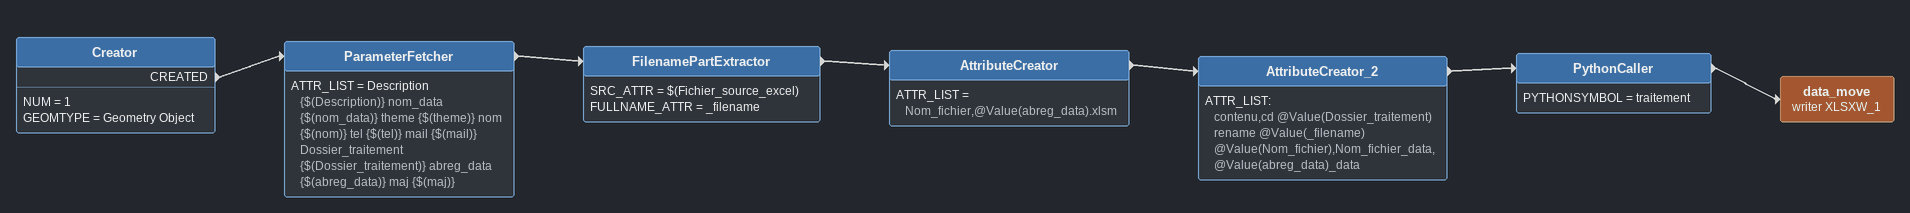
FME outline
Creator
    NUM = 1
    GEOMTYPE = Geometry Object
    CREATED -> ParameterFetcher
ParameterFetcher
    ATTR_LIST = Description {$(Description)} nom_data {$(nom_data)} theme {$(theme)} nom {$(nom)} tel {$(tel)} mail {$(mail)} Dossier_traitement {$(Dossier_traitement)} abreg_data {$(abreg_data)} maj {$(maj)}
    -> FilenamePartExtractor
FilenamePartExtractor
    SRC_ATTR = $(Fichier_source_excel)
    FULLNAME_ATTR = _filename
    -> AttributeCreator
AttributeCreator
    ATTR_LIST = Nom_fichier,@Value(abreg_data).xlsm
    -> AttributeCreator_2
AttributeCreator_2
    ATTR_LIST:
      contenu,cd @Value(Dossier_traitement)
      rename @Value(_filename) @Value(Nom_fichier),Nom_fichier_data,@Value(abreg_data)_data
    -> PythonCaller
PythonCaller
    PYTHONSYMBOL = traitement
    -> data_move (writer XLSXW_1)
data_move (writer XLSXW_1)
